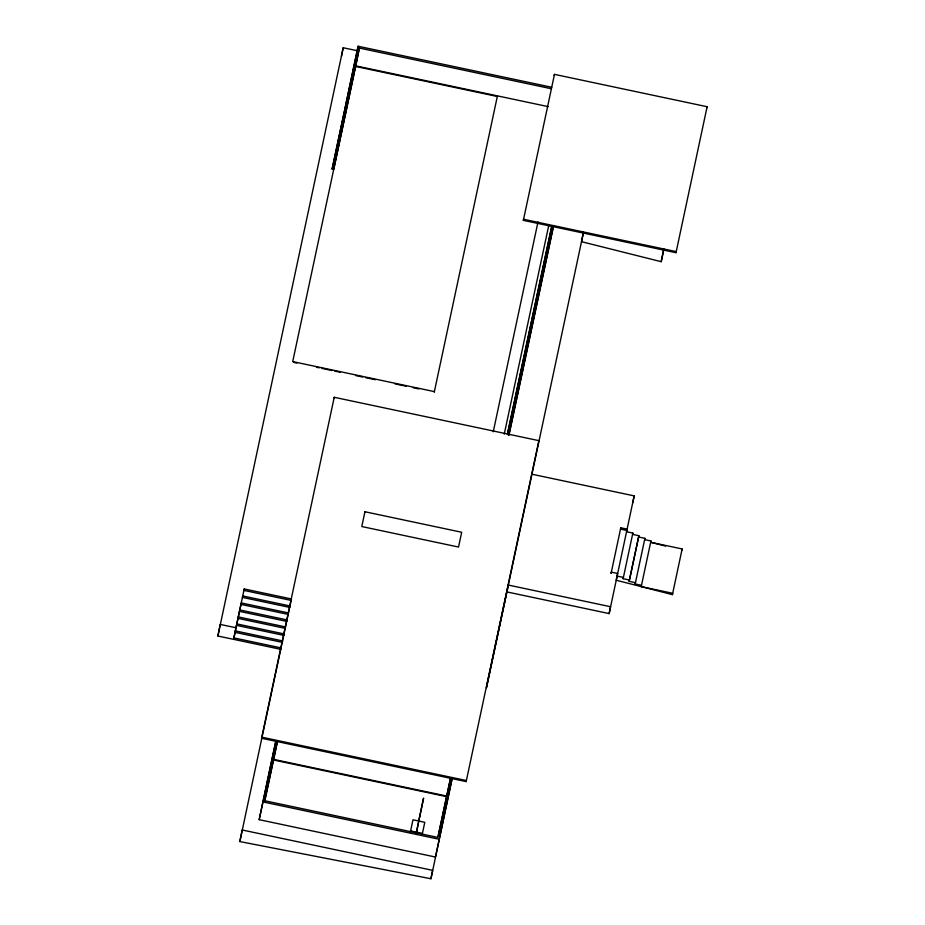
<?xml version="1.0" encoding="UTF-8"?>
<svg xmlns="http://www.w3.org/2000/svg" width="925" height="925" viewBox="0 0 925 925"><rect width="100%" height="100%" fill="white"/><g stroke="black" fill="none" stroke-linecap="round" stroke-linejoin="round"><path stroke-width="1.39" d="M446.775 796.067L438.3 836.096M280.842 649.35L217.884 636.018L220.219 624.421L235.956 627.751L233.909 637.903L281.131 647.905M341.464 56.367L343.198 47.742L356.888 50.644M233.909 637.903L241.286 602.938L288.496 612.951M244.235 588.959L243.934 590.404L291.155 600.418L291.444 598.961L244.235 588.959L235.956 627.751M551.416 88.754L359.374 48.065L333.717 169.367L332.133 169.032L358.114 46.25L551.728 87.274M358.114 46.25L344.748 109.89L346.32 110.225M355.431 67.641L359.374 48.065M239.841 841.577L242.177 829.979L432.634 870.344L430.934 878.75L239.841 841.577L291.444 598.961M261.544 738.254L261.752 737.167L466.373 780.527L466.154 781.602L261.544 738.254L334.237 397.288L538.859 440.647L538.639 441.722M334.017 398.363L334.237 397.288M451.99 778.607L435.467 857.036L259.185 819.677L275.708 741.249M273.395 760.87L277.581 741.156M523.353 220.347L523.562 219.271L676.221 251.612L676.002 252.698L523.353 220.347L554.468 74.37L707.116 106.722L706.908 107.797M554.248 75.457L554.468 74.37M410.307 832.384L412.978 819.804L424.783 822.313L422.112 834.882M450.718 777.809L446.706 796.668L273.569 759.98L264.862 800.819M506.888 591.919L508.276 585.051L610.535 606.719L609.147 613.587L506.888 591.919L486.469 687.668L583.247 233.482M583.455 232.152L581.536 241.691L661.202 261.694L663.907 249.01M661.202 261.694L663.711 249.253M638.62 537.009L644.91 538.338L644.644 539.645L650.934 540.975L650.68 542.281L682.141 548.953L672.406 594.648L641.222 586.612L641.487 585.317L635.186 583.976L635.452 582.681L629.162 581.339L638.874 535.702L632.584 534.373L632.85 533.066L626.56 531.736L627.081 529.123L620.791 527.793L620.525 529.112L626.815 530.441M632.793 502.749L634.168 495.881L531.921 474.213M629.162 581.339L629.428 580.044L623.126 578.703L623.392 577.408L617.102 576.067M672.406 594.648L672.683 593.283L641.222 586.612L616.258 580.252L617.622 573.465L611.332 572.136L611.067 573.454L620.791 527.793M681.864 550.306L682.141 548.953M217.884 636.018L343.198 47.742M332.133 169.032L344.447 111.301M259.185 819.677L275.997 740.821M277.28 741.584L264.666 800.726L437.803 837.414L450.417 778.272M434.253 392.2L497.442 95.876L497.326 96.477L355.663 66.461M493.245 431.802L537.992 221.942M504.252 434.137L548.895 224.821M507.455 433.64L551.67 226.347M507.467 434.553L551.728 227.03M508.727 435.386L553.243 226.683M509.051 434.889L553.601 225.954M430.934 878.75L452.302 778.098M466.154 781.602L538.859 440.647M676.002 252.698L707.116 106.722M609.147 613.587L634.168 495.881M623.126 578.703L632.85 533.066M629.428 580.044L638.874 535.702M635.186 583.976L644.91 538.338M641.222 586.612L650.934 540.975M548.294 106.652L355.79 65.86L292.716 361.594L434.38 391.61M335.729 151.238L337.301 151.573M294 362.484L296.809 363.074M316.442 367.237L319.241 367.838M322.05 368.428L331.867 370.509M334.677 371.098L340.284 372.289M355.709 375.562L362.727 377.053M365.525 377.643L375.353 379.724M394.987 383.887L406.202 386.257M413.221 387.748L418.828 388.939M240.986 604.395L288.207 614.397M239.806 609.933L287.028 619.935L286.738 621.392L239.517 611.379M238.338 616.929L285.548 626.93M238.037 618.374L285.258 628.376M236.858 623.913L284.079 633.926L283.79 635.371L236.569 625.369M235.389 630.908L282.599 640.909L282.31 642.366L235.089 632.353M273.684 759.39L446.821 796.078M410.608 830.904L422.413 833.402M262.781 801.871L439.063 839.229M650.68 542.281L665.595 546.12M242.755 595.954L242.466 597.4L289.687 607.401L289.976 605.956L242.755 595.954M419.603 816.775L416.308 833.113L423.592 798.078L419.603 816.775M364.936 511.756L361.779 526.545L458.534 547.045L461.679 532.257L364.936 511.756"/></g></svg>
